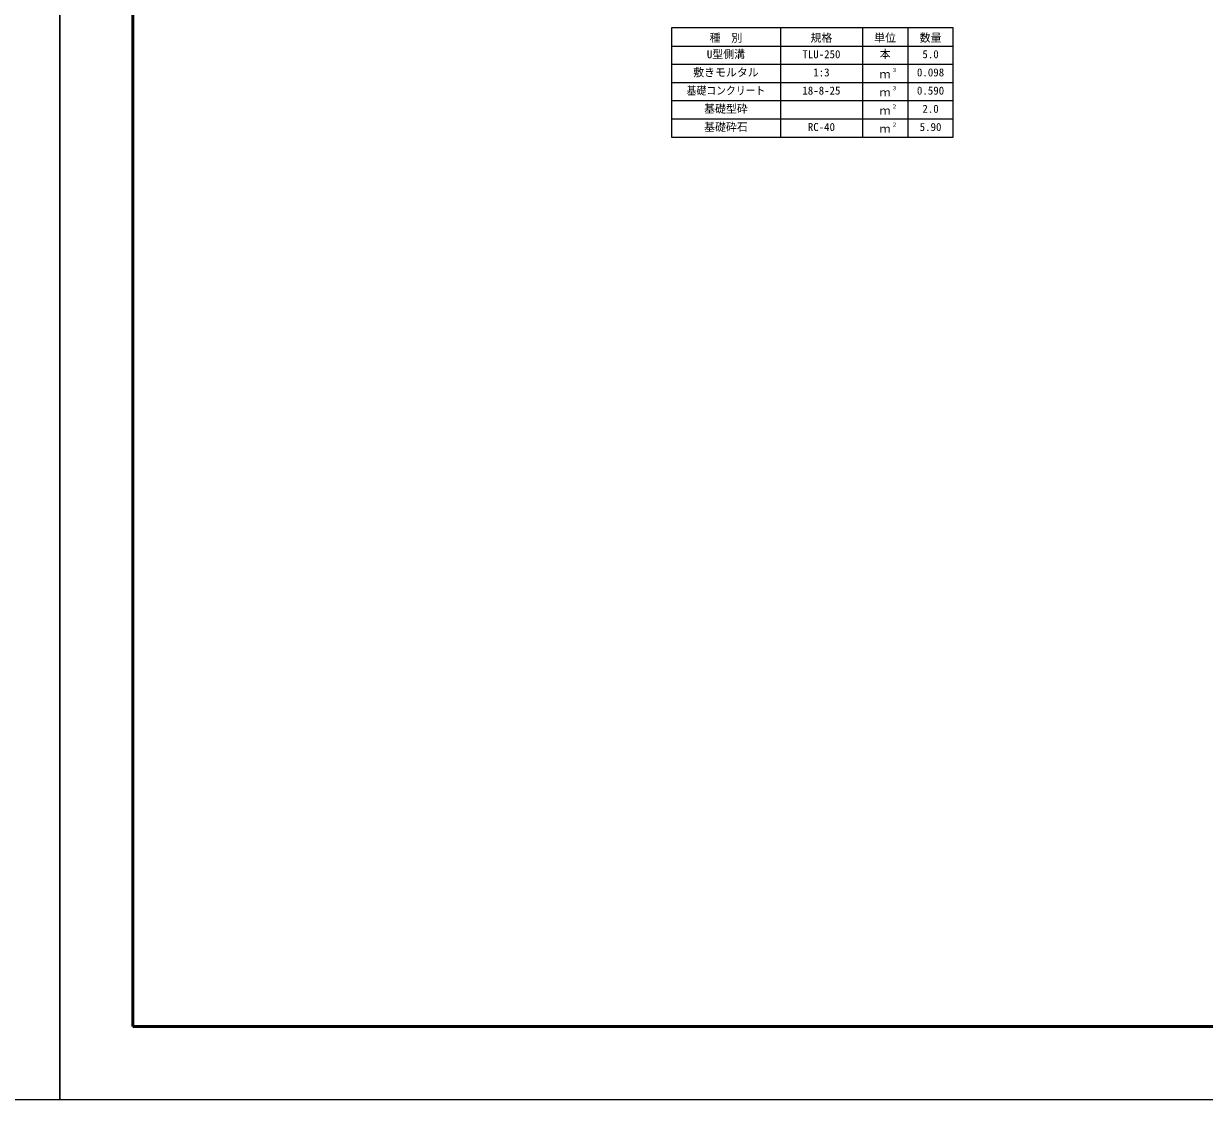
# Model space of a CAD drawing. Units: millimetres, scale not verified. Extents: x -12600 to 12600, y -4455 to 4455.
# Drawn here: x -150 to 4719, y -4455 to -21 of the extents above; entities that cross this region are included whole.
import ezdxf
from ezdxf.enums import TextEntityAlignment as Align

# ---------------------------------------------------------------- set-up
doc = ezdxf.new("R2010")
doc.units = ezdxf.units.MM
doc.header["$LTSCALE"] = 15
for name, color, linetype, lineweight in [('0-1_Defpoints', 5, 'Continuous', 25), ('0-3_HYO', 3, 'Continuous', 25), ('0-4_HYO2', 4, 'Continuous', 25), ('0-7_TXT', 7, 'Continuous', 25), ('0-8_WAKU', 3, 'Continuous', 25)]:
    doc.layers.add(name, color=color, linetype=linetype, lineweight=lineweight)
doc.styles.add('ＭＳ ゴシック', font='')
doc.styles.get('ＭＳ ゴシック').set_extended_font_data('MS Gothic')

msp = doc.modelspace()

# ---------------------------------------------------------------- linework, layer by layer
at = {"layer": '0-1_Defpoints'}
for points in [[(-12600, -4455), (0, -4455), (0, 4455), (-12600, 4455)], [(0, -4455), (12600, -4455), (12600, 4455), (0, 4455)]]:
    msp.add_lwpolyline(points, close=True, dxfattribs=at)
at = {"layer": '0-3_HYO'}
for p, q in [((2970.87, -38.88), (2970.87, -488.88)), ((3308.37, -38.88), (3308.37, -488.88)), ((3495.87, -38.88), (3495.87, -488.88)), ((2520.87, -113.88), (3683.37, -113.88))]:
    msp.add_line(p, q, dxfattribs=at)
msp.add_lwpolyline([(2520.87, -488.88), (3683.37, -488.88), (3683.37, -38.88), (2520.87, -38.88)], close=True, dxfattribs=at)
at = {"layer": '0-4_HYO2'}
for p, q in [((2520.87, -188.88), (3683.37, -188.88)), ((2520.87, -263.88), (3683.37, -263.88)), ((2520.87, -338.88), (3683.37, -338.88)), ((2520.87, -413.88), (3683.37, -413.88))]:
    msp.add_line(p, q, dxfattribs=at)
at = {"layer": '0-8_WAKU', "lineweight": 50}
msp.add_lwpolyline([(300, -4155), (12300, -4155), (12300, 4155), (300, 4155)], close=True, dxfattribs=at)

# ---------------------------------------------------------------- texts
at = {"layer": '0-7_TXT', "style": 'ＭＳ ゴシック'}
for s, height, p in [('種\u3000別', 32.99, (2678.37, -106.38)), ('規格', 32.99, (3094.62, -106.38)), ('単位', 32.99, (3357.12, -106.38)), ('数量', 32.99, (3544.62, -106.38)), ('U型側溝', 32.99, (2667.12, -173.88)), ('TLU-250', 32.99, (3060.87, -173.88)), ('本', 32.99, (3379.62, -173.88)), ('5.0', 32.99, (3555.87, -173.88)), ('敷きモルタル', 32.99, (2610.87, -248.88)), ('1:3', 32.99, (3105.87, -248.88)), ('ｍ', 32.99, (3379.62, -256.38)), ('３', 16.5, (3428.78, -226.1)), ('0.098', 32.99, (3533.37, -248.88)), ('18-8-25', 32.99, (3060.87, -323.88)), ('３', 16.5, (3428.78, -301.1)), ('0.590', 32.99, (3533.37, -323.88)), ('ｍ', 32.99, (3379.62, -331.38)), ('基礎型砕', 32.99, (2655.87, -398.88)), ('ｍ', 32.99, (3379.62, -406.38)), ('２', 16.5, (3428.78, -376.1)), ('2.0', 32.99, (3555.87, -398.88)), ('基礎砕石', 32.99, (2655.87, -473.88)), ('RC-40', 32.99, (3083.37, -473.88)), ('２', 16.5, (3428.78, -451.1)), ('5.90', 32.99, (3544.62, -473.88)), ('ｍ', 32.99, (3379.62, -481.38))]:
    msp.add_text(s, height=height, dxfattribs=at).set_placement(p, align=Align.BOTTOM_LEFT)
at = {"layer": '0-7_TXT', "style": 'ＭＳ ゴシック', "width": 0.9}
msp.add_text('基礎コンクリート', height=32.99, dxfattribs=at).set_placement((2583.87, -323.88), align=Align.BOTTOM_LEFT)

doc.saveas('drawing.dxf')
